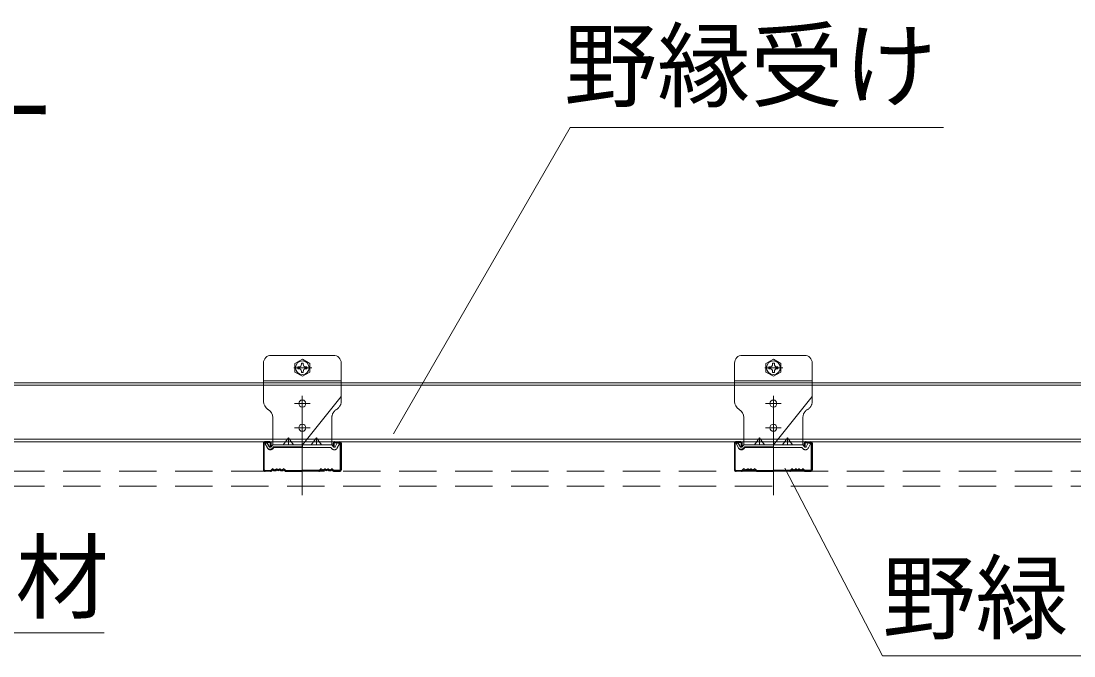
# Model space of a CAD drawing. Units: millimetres, scale not verified. Extents: x -7779 to 7778, y -5419 to 5375.
# Drawn here: x -4267 to -3590, y -4362 to -3954 of the extents above; entities that cross this region are included whole.
import ezdxf
from ezdxf.enums import TextEntityAlignment as Align

# ---------------------------------------------------------------- set-up
doc = ezdxf.new("R2010")
doc.units = ezdxf.units.MM
doc.header["$LTSCALE"] = 20
doc.linetypes.add('CHAIN1', pattern=[8, 5, -1, 1, -1])
doc.linetypes.add('DASHED1', pattern=[1.8, 1.2, -0.6])
doc.layers.add('2-6_文字', color=3, linetype='Continuous', lineweight=18)
doc.styles.add('ＭＳ ゴシック', font='')
doc.styles.get('ＭＳ ゴシック').set_extended_font_data('MS Gothic')

msp = doc.modelspace()

# ---------------------------------------------------------------- linework, layer by layer
at = {"layer": '2-6_文字', "color": 7}
for p, q in [((-4027.18, -4219.39), (-3913.49, -4022.48)), ((-3913.49, -4022.48), (-3673.49, -4022.48)), ((-4105.83, -4168.95), (-4085.83, -4168.95)), ((-4065.83, -4168.95), (-4085.83, -4168.95)), ((-3802.83, -4168.95), (-3782.83, -4168.95)), ((-3762.83, -4168.95), (-3782.83, -4168.95)), ((-4110.83, -4173.95), (-4110.83, -4198.56)), ((-4060.83, -4173.95), (-4060.83, -4195.35)), ((-3807.83, -4173.95), (-3807.83, -4198.56)), ((-3757.83, -4173.95), (-3757.83, -4195.35)), ((-4110.83, -4185.35), (-4085.83, -4185.35)), ((-4060.83, -4185.35), (-4085.83, -4185.35)), ((-3807.83, -4185.35), (-3782.83, -4185.35)), ((-3757.83, -4185.35), (-3782.83, -4185.35)), ((-4060.83, -4195.35), (-4085.82, -4226.55)), ((-3757.83, -4195.35), (-3782.82, -4226.55)), ((-4107.91, -4203.7), (-4107.74, -4203.81)), ((-3804.91, -4203.7), (-3804.74, -4203.81)), ((-4104.83, -4208.95), (-4104.83, -4226.55)), ((-3801.83, -4208.95), (-3801.83, -4226.55)), ((-4108.65, -4225.16), (-4109.72, -4225.7)), ((-4108.5, -4228.15), (-4109.72, -4225.7)), ((-4107.43, -4227.61), (-4108.65, -4225.16)), ((-4098.07, -4226.55), (-4094.82, -4222.07)), ((-4094.82, -4222.07), (-4094.82, -4226.55)), ((-4094.82, -4222.07), (-4091.57, -4226.55)), ((-3805.65, -4225.16), (-3806.72, -4225.7)), ((-3805.5, -4228.15), (-3806.72, -4225.7)), ((-3804.43, -4227.61), (-3805.65, -4225.16)), ((-3795.07, -4226.55), (-3791.82, -4222.07)), ((-3791.82, -4222.07), (-3791.82, -4226.55)), ((-3791.82, -4222.07), (-3788.57, -4226.55)), ((-4085.82, -4227.75), (-4085.82, -4226.55)), ((-3782.82, -4227.75), (-3782.82, -4226.55)), ((-3775.42, -4241.5), (-3712.67, -4362.31)), ((-4453.35, -4347.49), (-4213.35, -4347.49)), ((-3712.67, -4362.31), (-3502.67, -4362.31))]:
    msp.add_line(p, q, dxfattribs=at)
at = {"layer": '2-6_文字', "color": 4, "lineweight": 9}
for p, q in [((-4085.82, -4171.45), (-4090.59, -4174.2)), ((-4085.82, -4171.45), (-4081.06, -4174.2)), ((-3782.82, -4171.45), (-3787.59, -4174.2)), ((-3782.82, -4171.45), (-3778.06, -4174.2)), ((-4090.59, -4174.2), (-4090.59, -4179.7)), ((-4088.76, -4176.35), (-4088.18, -4176.35)), ((-4088.76, -4177.55), (-4088.18, -4177.55)), ((-4086.42, -4174.01), (-4086.42, -4174.57)), ((-4085.22, -4174.01), (-4085.22, -4174.57)), ((-4085.22, -4174.01), (-4085.22, -4174.83)), ((-4082.89, -4176.35), (-4083.47, -4176.35)), ((-4082.89, -4177.55), (-4083.47, -4177.55)), ((-4081.06, -4174.2), (-4081.06, -4179.7)), ((-3787.59, -4174.2), (-3787.59, -4179.7)), ((-3785.76, -4176.35), (-3785.18, -4176.35)), ((-3785.76, -4177.55), (-3785.18, -4177.55)), ((-3783.42, -4174.01), (-3783.42, -4174.57)), ((-3782.22, -4174.01), (-3782.22, -4174.57)), ((-3782.22, -4174.01), (-3782.22, -4174.83)), ((-3779.89, -4176.35), (-3780.47, -4176.35)), ((-3779.89, -4177.55), (-3780.47, -4177.55)), ((-3778.06, -4174.2), (-3778.06, -4179.7)), ((-4085.82, -4182.45), (-4090.59, -4179.7)), ((-4086.42, -4179.89), (-4086.42, -4179.34)), ((-4085.82, -4182.45), (-4081.06, -4179.7)), ((-4085.22, -4179.89), (-4085.22, -4179.08)), ((-4085.22, -4179.89), (-4085.22, -4179.34)), ((-3782.82, -4182.45), (-3787.59, -4179.7)), ((-3783.42, -4179.89), (-3783.42, -4179.34)), ((-3782.82, -4182.45), (-3778.06, -4179.7)), ((-3782.22, -4179.89), (-3782.22, -4179.08)), ((-3782.22, -4179.89), (-3782.22, -4179.34))]:
    msp.add_line(p, q, dxfattribs=at)
at = {"layer": '2-6_文字', "color": 4, "linetype": 'CHAIN1', "lineweight": 9}
for p, q in [((-4091.28, -4176.95), (-4079.82, -4176.95)), ((-3788.28, -4176.95), (-3776.82, -4176.95)), ((-4085.83, -4194.91), (-4085.83, -4258.83)), ((-3782.83, -4194.91), (-3782.83, -4258.83)), ((-4090.82, -4199.95), (-4080.82, -4199.95)), ((-3787.82, -4199.95), (-3777.82, -4199.95)), ((-4090.82, -4215.55), (-4080.82, -4215.55)), ((-3787.82, -4215.55), (-3777.82, -4215.55))]:
    msp.add_line(p, q, dxfattribs=at)
at = {"layer": '2-6_文字'}
for p, q in [((-4273.08, -4186.55), (-3674.95, -4186.55)), ((-4273.08, -4188.15), (-3856.6, -4188.15)), ((-3865.48, -4188.15), (-3674.95, -4188.15)), ((-3678.64, -4188.15), (-3396.08, -4188.15)), ((-3674.95, -4186.55), (-3396.08, -4186.55)), ((-4273.08, -4222.95), (-3856.6, -4222.95)), ((-4273.08, -4224.55), (-3396.08, -4224.55)), ((-3856.6, -4222.95), (-3788.05, -4222.95)), ((-3788.05, -4222.95), (-3396.08, -4222.95))]:
    msp.add_line(p, q, dxfattribs=at)
at = {"layer": '2-6_文字', "color": 7, "linetype": 'DASHED1'}
for p, q in [((-4110.83, -4186.55), (-4085.83, -4186.55)), ((-4060.83, -4186.55), (-4085.83, -4186.55)), ((-3807.83, -4186.55), (-3782.83, -4186.55)), ((-3757.83, -4186.55), (-3782.83, -4186.55)), ((-4060.83, -4195.35), (-4060.83, -4198.56)), ((-3757.83, -4195.35), (-3757.83, -4198.56)), ((-4063.74, -4203.7), (-4063.91, -4203.81)), ((-3760.74, -4203.7), (-3760.91, -4203.81)), ((-4066.83, -4208.95), (-4066.83, -4226.55)), ((-3763.83, -4208.95), (-3763.83, -4226.55)), ((-4108.32, -4228.55), (-4109.65, -4225.88)), ((-4076.82, -4222.08), (-4080.07, -4226.55)), ((-4076.82, -4222.08), (-4076.82, -4226.55)), ((-4076.82, -4222.08), (-4073.57, -4226.55)), ((-4063.33, -4228.55), (-4061.99, -4225.88)), ((-3805.32, -4228.55), (-3806.65, -4225.88)), ((-3773.82, -4222.08), (-3777.07, -4226.55)), ((-3773.82, -4222.08), (-3773.82, -4226.55)), ((-3773.82, -4222.08), (-3770.57, -4226.55)), ((-3760.33, -4228.55), (-3758.99, -4225.88)), ((-4106.07, -4227.94), (-4104.83, -4226.55)), ((-4104.88, -4229.01), (-4104.11, -4228.15)), ((-4104.83, -4226.55), (-4085.83, -4226.55)), ((-4104.11, -4228.15), (-4085.83, -4228.15)), ((-4066.82, -4226.55), (-4085.82, -4226.55)), ((-4067.54, -4228.15), (-4085.82, -4228.15)), ((-4066.77, -4229.01), (-4067.54, -4228.15)), ((-4065.58, -4227.94), (-4066.82, -4226.55)), ((-3803.07, -4227.94), (-3801.83, -4226.55)), ((-3801.88, -4229.01), (-3801.11, -4228.15)), ((-3801.83, -4226.55), (-3782.83, -4226.55)), ((-3801.11, -4228.15), (-3782.83, -4228.15)), ((-3763.82, -4226.55), (-3782.82, -4226.55)), ((-3764.54, -4228.15), (-3782.82, -4228.15)), ((-3763.77, -4229.01), (-3764.54, -4228.15)), ((-3762.58, -4227.94), (-3763.82, -4226.55))]:
    msp.add_line(p, q, dxfattribs=at)
at = {"layer": '2-6_文字', "linetype": 'DASHED1'}
msp.add_line((-3674.95, -4186.55), (-3777.24, -4186.55), dxfattribs=at)
at = {"layer": '2-6_文字', "color": 2, "lineweight": 25}
for p, q in [((-4110.83, -4225.55), (-4110.82, -4242.51)), ((-4110.32, -4242.53), (-4110.33, -4225.55)), ((-4106.83, -4224.55), (-4109.83, -4224.55)), ((-4106.83, -4225.05), (-4109.83, -4225.05)), ((-4106.33, -4227.55), (-4106.33, -4225.55)), ((-4105.83, -4227.55), (-4105.83, -4225.55)), ((-4065.82, -4227.55), (-4065.82, -4225.55)), ((-4065.32, -4227.55), (-4065.32, -4225.55)), ((-4064.82, -4224.55), (-4061.82, -4224.55)), ((-4064.82, -4225.05), (-4061.82, -4225.05)), ((-4061.32, -4242.53), (-4061.32, -4225.55)), ((-4060.82, -4225.55), (-4060.82, -4242.51)), ((-3807.83, -4225.55), (-3807.82, -4242.51)), ((-3807.32, -4242.53), (-3807.33, -4225.55)), ((-3803.83, -4224.55), (-3806.83, -4224.55)), ((-3803.83, -4225.05), (-3806.83, -4225.05)), ((-3803.33, -4227.55), (-3803.33, -4225.55)), ((-3802.83, -4227.55), (-3802.83, -4225.55)), ((-3762.82, -4227.55), (-3762.82, -4225.55)), ((-3762.32, -4227.55), (-3762.32, -4225.55)), ((-3761.82, -4224.55), (-3758.82, -4224.55)), ((-3761.82, -4225.05), (-3758.82, -4225.05)), ((-3758.32, -4242.53), (-3758.32, -4225.55)), ((-3757.82, -4225.55), (-3757.82, -4242.51)), ((-4106.33, -4227.55), (-4105.83, -4227.55)), ((-4065.32, -4227.55), (-4065.82, -4227.55)), ((-3803.33, -4227.55), (-3802.83, -4227.55)), ((-3762.32, -4227.55), (-3762.82, -4227.55)), ((-4109.83, -4243.05), (-4106.24, -4243.05)), ((-4109.83, -4243.05), (-4106.24, -4243.05)), ((-4106.24, -4243.55), (-4109.83, -4243.55)), ((-4106.24, -4243.55), (-4109.83, -4243.55)), ((-4105.89, -4242.91), (-4105.18, -4242.2)), ((-4105.18, -4242.2), (-4105.89, -4242.91)), ((-4104.83, -4242.55), (-4105.53, -4243.26)), ((-4104.83, -4242.55), (-4105.53, -4243.26)), ((-4097.83, -4242.55), (-4097.12, -4243.26)), ((-4097.47, -4242.2), (-4096.76, -4242.91)), ((-4096.41, -4243.05), (-4085.82, -4243.05)), ((-4096.41, -4243.55), (-4085.82, -4243.55)), ((-4075.24, -4243.05), (-4085.82, -4243.05)), ((-4075.24, -4243.55), (-4085.82, -4243.55)), ((-4074.18, -4242.2), (-4074.88, -4242.91)), ((-4073.82, -4242.55), (-4074.53, -4243.26)), ((-4066.82, -4242.55), (-4066.12, -4243.26)), ((-4066.82, -4242.55), (-4066.12, -4243.26)), ((-4065.76, -4242.91), (-4066.47, -4242.2)), ((-4066.47, -4242.2), (-4065.76, -4242.91)), ((-4061.82, -4243.05), (-4065.41, -4243.05)), ((-4061.82, -4243.05), (-4065.41, -4243.05)), ((-4065.41, -4243.55), (-4061.82, -4243.55)), ((-4065.41, -4243.55), (-4061.82, -4243.55)), ((-3806.83, -4243.05), (-3803.24, -4243.05)), ((-3806.83, -4243.05), (-3803.24, -4243.05)), ((-3803.24, -4243.55), (-3806.83, -4243.55)), ((-3803.24, -4243.55), (-3806.83, -4243.55)), ((-3802.89, -4242.91), (-3802.18, -4242.2)), ((-3802.18, -4242.2), (-3802.89, -4242.91)), ((-3801.83, -4242.55), (-3802.53, -4243.26)), ((-3801.83, -4242.55), (-3802.53, -4243.26)), ((-3794.83, -4242.55), (-3794.12, -4243.26)), ((-3794.47, -4242.2), (-3793.76, -4242.91)), ((-3793.41, -4243.05), (-3782.82, -4243.05)), ((-3793.41, -4243.55), (-3782.82, -4243.55)), ((-3772.24, -4243.05), (-3782.82, -4243.05)), ((-3772.24, -4243.55), (-3782.82, -4243.55)), ((-3771.18, -4242.2), (-3771.88, -4242.91)), ((-3770.82, -4242.55), (-3771.53, -4243.26)), ((-3763.82, -4242.55), (-3763.12, -4243.26)), ((-3763.82, -4242.55), (-3763.12, -4243.26)), ((-3762.76, -4242.91), (-3763.47, -4242.2)), ((-3763.47, -4242.2), (-3762.76, -4242.91)), ((-3758.82, -4243.05), (-3762.41, -4243.05)), ((-3758.82, -4243.05), (-3762.41, -4243.05)), ((-3762.41, -4243.55), (-3758.82, -4243.55)), ((-3762.41, -4243.55), (-3758.82, -4243.55))]:
    msp.add_line(p, q, dxfattribs=at)
at = {"layer": '2-6_文字', "color": 4, "linetype": 'DASHED1', "lineweight": 9}
for p, q in [((-4563.59, -4243.55), (-2224, -4243.55)), ((-4563.59, -4253.05), (-2224, -4253.05))]:
    msp.add_line(p, q, dxfattribs=at)
at = {"layer": '2-6_文字', "color": 7, "linetype": 'DASHED1'}
for points in [[(-4106.89, -4227.83), (-4108.22, -4225.16), (-4109.65, -4225.88)], [(-4064.76, -4227.83), (-4063.43, -4225.16), (-4061.99, -4225.88)], [(-3803.89, -4227.83), (-3805.22, -4225.16), (-3806.65, -4225.88)], [(-3761.76, -4227.83), (-3760.43, -4225.16), (-3758.99, -4225.88)]]:
    msp.add_lwpolyline(points, dxfattribs=at)
at = {"layer": '2-6_文字', "color": 7}
for points in [[(-4105.95, -4227.81), (-4104.83, -4226.55), (-4085.82, -4226.55)], [(-4105.06, -4228.61), (-4104.29, -4227.75), (-4085.82, -4227.75)], [(-3802.95, -4227.81), (-3801.83, -4226.55), (-3782.82, -4226.55)], [(-3802.06, -4228.61), (-3801.29, -4227.75), (-3782.82, -4227.75)]]:
    msp.add_lwpolyline(points, dxfattribs=at)
at = {"layer": '2-6_文字', "color": 4, "lineweight": 9}
for centre in [(-4085.82, -4176.95), (-3782.82, -4176.95)]:
    msp.add_circle(centre, 4.4, dxfattribs=at)
at = {"layer": '2-6_文字', "color": 7}
for centre in [(-4085.82, -4199.95), (-3782.82, -4199.95), (-4085.82, -4215.55), (-3782.82, -4215.55)]:
    msp.add_circle(centre, 2.25, dxfattribs=at)
for centre, radius, start, end in [((-4105.83, -4173.95), 5, 90, 180), ((-4065.83, -4173.95), 5, 0, 90), ((-3802.83, -4173.95), 5, 90, 180), ((-3762.83, -4173.95), 5, 0, 90), ((-4104.83, -4198.56), 6, 180, 239.03689), ((-3801.83, -4198.56), 6, 180, 239.03689), ((-4110.83, -4208.95), 6, 0, 59.03689), ((-3807.83, -4208.95), 6, 0, 59.03689), ((-4106.62, -4227.21), 2.1, 206.5, 318.15813), ((-4106.62, -4227.21), 0.9, 206.5, 318.15813), ((-3803.62, -4227.21), 2.1, 206.5, 318.15813), ((-3803.62, -4227.21), 0.9, 206.5, 318.15813)]:
    msp.add_arc(centre, radius, start, end, dxfattribs=at)
at = {"layer": '2-6_文字', "color": 4, "lineweight": 9}
for centre, radius, start, end in [((-4085.82, -4176.95), 3, 168.46303, 191.51331), ((-4088.02, -4174.76), 1.6, 264.36299, 6.67345), ((-4088.02, -4179.15), 1.6, 353.32654, 95.63699), ((-4085.82, -4176.95), 3, 78.46303, 101.53696), ((-4083.63, -4174.76), 1.6, 173.32654, 275.63699), ((-4083.63, -4179.15), 1.6, 84.36299, 186.67345), ((-4085.82, -4176.95), 3, 348.48668, 11.53696), ((-3782.82, -4176.95), 3, 168.46303, 191.51331), ((-3785.02, -4174.76), 1.6, 264.36299, 6.67345), ((-3785.02, -4179.15), 1.6, 353.32654, 95.63699), ((-3782.82, -4176.95), 3, 78.46303, 101.53696), ((-3780.63, -4174.76), 1.6, 173.32654, 275.63699), ((-3780.63, -4179.15), 1.6, 84.36299, 186.67345), ((-3782.82, -4176.95), 3, 348.48668, 11.53696), ((-4085.82, -4176.95), 3, 258.46303, 281.53696), ((-3782.82, -4176.95), 3, 258.46303, 281.53696)]:
    msp.add_arc(centre, radius, start, end, dxfattribs=at)
at = {"layer": '2-6_文字', "color": 7, "linetype": 'DASHED1'}
for centre, radius, start, end in [((-4066.83, -4198.56), 6, 300.96311, 0), ((-3763.83, -4198.56), 6, 300.96311, 0), ((-4060.83, -4208.95), 6, 120.96311, 180), ((-3757.83, -4208.95), 6, 120.96311, 180), ((-4106.44, -4227.61), 2.1, 206.5, 269.34939), ((-4106.44, -4227.61), 0.5, 206.5, 318.15813), ((-4106.44, -4227.61), 2.1, 269.34939, 318.15813), ((-4065.21, -4227.61), 2.1, 221.84187, 333.5), ((-4065.21, -4227.61), 0.5, 221.84187, 333.5), ((-3803.44, -4227.61), 2.1, 206.5, 269.34939), ((-3803.44, -4227.61), 0.5, 206.5, 318.15813), ((-3803.44, -4227.61), 2.1, 269.34939, 318.15813), ((-3762.21, -4227.61), 2.1, 221.84187, 333.5), ((-3762.21, -4227.61), 0.5, 221.84187, 333.5)]:
    msp.add_arc(centre, radius, start, end, dxfattribs=at)
at = {"layer": '2-6_文字', "color": 2, "lineweight": 25}
for centre, radius, start, end in [((-4109.83, -4225.55), 1, 90.00299, 180.00299), ((-4109.83, -4225.55), 0.5, 90.00299, 180.00299), ((-4106.83, -4225.55), 1, 0.00299, 90.00299), ((-4106.83, -4225.55), 0.5, 0.00299, 90.00299), ((-4064.82, -4225.55), 1, 89.99699, 179.99699), ((-4064.82, -4225.55), 0.5, 89.99699, 179.99699), ((-4061.82, -4225.55), 1, 359.99699, 89.99699), ((-4061.82, -4225.55), 0.5, 359.99699, 89.99699), ((-3806.83, -4225.55), 1, 90.00299, 180.00299), ((-3806.83, -4225.55), 0.5, 90.00299, 180.00299), ((-3803.83, -4225.55), 1, 0.00299, 90.00299), ((-3803.83, -4225.55), 0.5, 0.00299, 90.00299), ((-3761.82, -4225.55), 1, 89.99699, 179.99699), ((-3761.82, -4225.55), 0.5, 89.99699, 179.99699), ((-3758.82, -4225.55), 1, 359.99699, 89.99699), ((-3758.82, -4225.55), 0.5, 359.99699, 89.99699), ((-4109.83, -4242.55), 1, 177.476, 270), ((-4109.83, -4242.55), 1, 177.476, 270), ((-4109.83, -4242.55), 0.5, 177.476, 270), ((-4109.83, -4242.55), 0.5, 177.476, 270), ((-4106.24, -4242.55), 0.5, 269.99998, 314.99998), ((-4106.24, -4242.55), 0.5, 270, 314.99998), ((-4106.24, -4242.55), 1, 270, 315), ((-4106.24, -4242.55), 1, 270, 314.99998), ((-4104.83, -4242.55), 0.5, 46.39717, 135), ((-4103.58, -4241.24), 1.81, 226.39717, 313.60281), ((-4103.58, -4241.24), 1.31, 226.39717, 313.60281), ((-4102.33, -4242.55), 0.5, 36.86989, 133.60281), ((-4101.33, -4241.8), 1.25, 216.86989, 323.1301), ((-4101.33, -4241.8), 0.75, 216.86989, 323.1301), ((-4100.33, -4242.55), 0.5, 36.86989, 143.1301), ((-4100.33, -4242.55), 0.5, 46.39717, 143.1301), ((-4099.08, -4241.24), 1.81, 226.39717, 313.60281), ((-4099.08, -4241.24), 1.31, 226.39717, 313.60281), ((-4097.83, -4242.55), 0.5, 44.99998, 133.60281), ((-4096.41, -4242.55), 1, 225, 270), ((-4096.41, -4242.55), 0.5, 225, 270), ((-4075.24, -4242.55), 0.5, 270, 315), ((-4075.24, -4242.55), 1, 270, 315), ((-4073.82, -4242.55), 0.5, 46.39719, 135.00002), ((-4072.57, -4241.24), 1.81, 226.39719, 313.60283), ((-4072.57, -4241.24), 1.31, 226.39719, 313.60283), ((-4071.32, -4242.55), 0.5, 36.8699, 143.13011), ((-4071.32, -4242.55), 0.5, 36.8699, 133.60283), ((-4070.32, -4241.8), 1.25, 216.8699, 323.13011), ((-4070.32, -4241.8), 0.75, 216.8699, 323.13011), ((-4069.32, -4242.55), 0.5, 46.39719, 143.13011), ((-4068.07, -4241.24), 1.81, 226.39719, 313.60283), ((-4068.07, -4241.24), 1.31, 226.39719, 313.60283), ((-4066.82, -4242.55), 0.5, 45, 133.60283), ((-4065.41, -4242.55), 1, 225, 270), ((-4065.41, -4242.55), 1, 225.00002, 270), ((-4065.41, -4242.55), 0.5, 225, 270), ((-4065.41, -4242.55), 0.5, 225.00002, 270), ((-4061.82, -4242.55), 1, 270, 2.524), ((-4061.82, -4242.55), 1, 269.99997, 2.524), ((-4061.82, -4242.55), 0.5, 270, 2.524), ((-4061.82, -4242.55), 0.5, 269.99997, 2.524), ((-3806.83, -4242.55), 1, 177.476, 270), ((-3806.83, -4242.55), 1, 177.476, 270), ((-3806.83, -4242.55), 0.5, 177.476, 270), ((-3806.83, -4242.55), 0.5, 177.476, 270), ((-3803.24, -4242.55), 0.5, 269.99998, 314.99998), ((-3803.24, -4242.55), 0.5, 270, 314.99998), ((-3803.24, -4242.55), 1, 270, 315), ((-3803.24, -4242.55), 1, 270, 314.99998), ((-3801.83, -4242.55), 0.5, 46.39717, 135), ((-3800.58, -4241.24), 1.81, 226.39717, 313.60281), ((-3800.58, -4241.24), 1.31, 226.39717, 313.60281), ((-3799.33, -4242.55), 0.5, 36.86989, 133.60281), ((-3798.33, -4241.8), 1.25, 216.86989, 323.1301), ((-3798.33, -4241.8), 0.75, 216.86989, 323.1301), ((-3797.33, -4242.55), 0.5, 36.86989, 143.1301), ((-3797.33, -4242.55), 0.5, 46.39717, 143.1301), ((-3796.08, -4241.24), 1.81, 226.39717, 313.60281), ((-3796.08, -4241.24), 1.31, 226.39717, 313.60281), ((-3794.83, -4242.55), 0.5, 44.99998, 133.60281), ((-3793.41, -4242.55), 1, 225, 270), ((-3793.41, -4242.55), 0.5, 225, 270), ((-3772.24, -4242.55), 0.5, 270, 315), ((-3772.24, -4242.55), 1, 270, 315), ((-3770.82, -4242.55), 0.5, 46.39719, 135.00002), ((-3769.57, -4241.24), 1.81, 226.39719, 313.60283), ((-3769.57, -4241.24), 1.31, 226.39719, 313.60283), ((-3768.32, -4242.55), 0.5, 36.8699, 143.13011), ((-3768.32, -4242.55), 0.5, 36.8699, 133.60283), ((-3767.32, -4241.8), 1.25, 216.8699, 323.13011), ((-3767.32, -4241.8), 0.75, 216.8699, 323.13011), ((-3766.32, -4242.55), 0.5, 46.39719, 143.13011), ((-3765.07, -4241.24), 1.81, 226.39719, 313.60283), ((-3765.07, -4241.24), 1.31, 226.39719, 313.60283), ((-3763.82, -4242.55), 0.5, 45, 133.60283), ((-3762.41, -4242.55), 1, 225, 270), ((-3762.41, -4242.55), 1, 225.00002, 270), ((-3762.41, -4242.55), 0.5, 225, 270), ((-3762.41, -4242.55), 0.5, 225.00002, 270), ((-3758.82, -4242.55), 1, 270, 2.524), ((-3758.82, -4242.55), 1, 269.99997, 2.524), ((-3758.82, -4242.55), 0.5, 270, 2.524), ((-3758.82, -4242.55), 0.5, 269.99997, 2.524)]:
    msp.add_arc(centre, radius, start, end, dxfattribs=at)

# ---------------------------------------------------------------- texts
at = {"layer": '2-6_文字', "color": 7, "style": 'ＭＳ ゴシック'}
for s, p in [('野縁受け', (-3917.6, -4017.77)), ('：CC-19用ビス付きハンガー', (-4994.45, -4047.32)), ('仕上げ材', (-4450.35, -4346.74)), ('野緑', (-3712.82, -4360.1))]:
    msp.add_text(s, height=43.99, dxfattribs=at).set_placement(p, align=Align.BOTTOM_LEFT)

doc.saveas('drawing.dxf')
